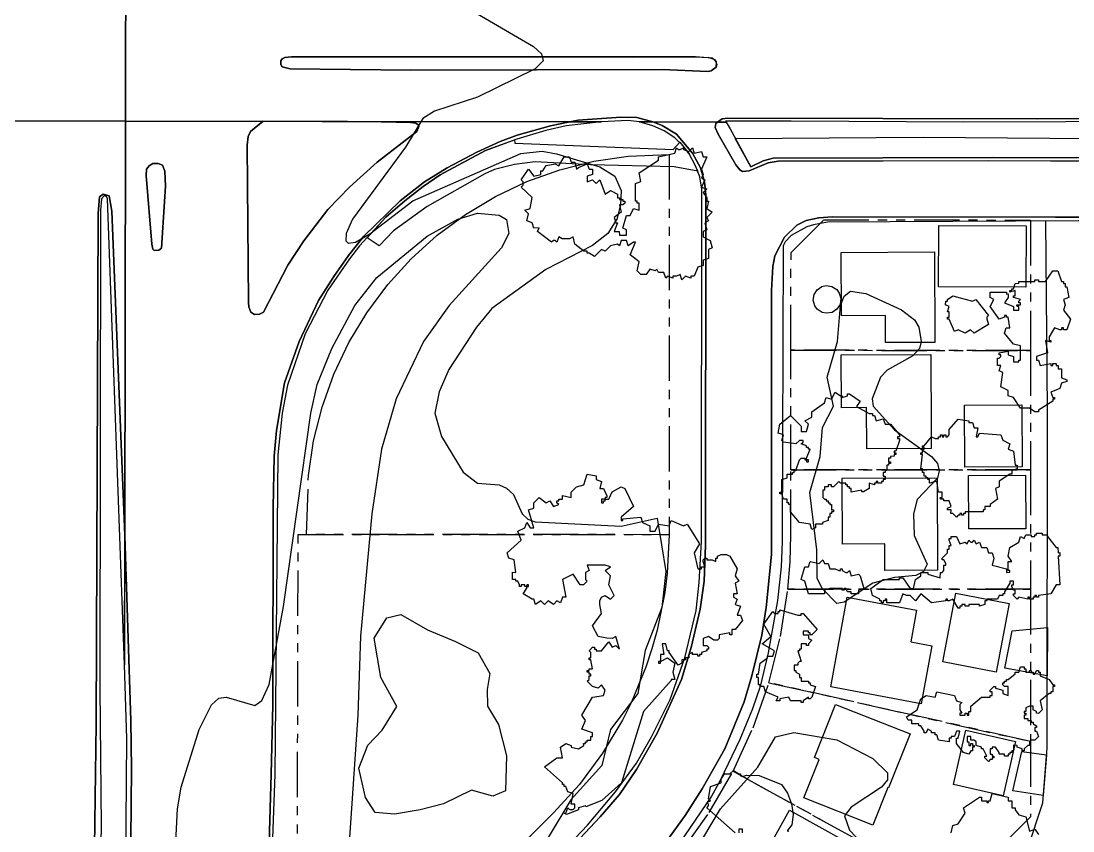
# Model space of a CAD drawing. Header units: metres. Extents: x -550 to 550, y -500 to 950.
# Drawn here: x 142.2 to 289.7, y 263.2 to 376.7 of the extents above; entities that cross this region are included whole.
import ezdxf

# ---------------------------------------------------------------- set-up
doc = ezdxf.new("R2010")
doc.units = ezdxf.units.M
doc.header["$LTSCALE"] = 2
doc.linetypes.add('PHANTOM', pattern=[6.35, 3.175, -0.635, 0.635, -0.635, 0.635, -0.635])
for name, color, linetype in [('SITE-BLDG-EXIST', 7, 'CONTINUOUS'), ('SITE-PARKING', 250, 'CONTINUOUS'), ('SITE-PATH', 84, 'CONTINUOUS'), ('SITE-PROPERTY', 7, 'PHANTOM'), ('SITE-ROAD-CURB', 7, 'CONTINUOUS'), ('SITE-ROAD-GRAVEL', 32, 'CONTINUOUS'), ('SITE-ROAD-PAVED', 7, 'CONTINUOUS'), ('SITE-TREE-CANOPY', 94, 'CONTINUOUS'), ('TOPO-CONTOUR-MINOR', 9, 'CONTINUOUS')]:
    doc.layers.add(name, color=color, linetype=linetype)

msp = doc.modelspace()

# ---------------------------------------------------------------- linework, layer by layer
at = {"layer": 'SITE-BLDG-EXIST'}
for points in [[(270.9, 348.07), (283.13, 348.03), (283.1, 339.42), (270.86, 339.46)], [(263.4, 331.65), (263.39, 335.46), (257.24, 335.43), (257.19, 344.3), (270.27, 344.37), (270.33, 331.68)], [(269.79, 319.4), (269.81, 316.81), (260.79, 316.77), (260.75, 322.55), (257.24, 322.53), (257.2, 329.93), (269.74, 329.99)], [(282.54, 322.95), (282.58, 314.25), (274.52, 314.21), (274.48, 322.9)], [(257.33, 312.65), (270.64, 312.72), (270.7, 299.76), (263.32, 299.72), (263.3, 303.45), (257.38, 303.41)], [(275.08, 305.55), (275.04, 313.02), (283.05, 313.06), (283.08, 305.58)], [(273.28, 296.53), (280.74, 295.09), (278.9, 285.49), (271.44, 286.92)], [(269.91, 289.16), (268.41, 281.05), (255.72, 283.4), (258.05, 295.98), (267.77, 294.18), (266.94, 289.71)], [(263.85, 269.24), (263.73, 269.3), (261.64, 264.01), (251.95, 267.84), (254.09, 273.24), (253.44, 273.49), (256.39, 280.95), (266.85, 276.81)], [(272.95, 269.73), (274.68, 277.33), (281.65, 275.74), (279.91, 268.14)], [(254.37, 246.67), (246.5, 251.03), (249.48, 256.4), (245.71, 258.49), (249.94, 266.11), (261.85, 259.51), (254.65, 246.52)]]:
    msp.add_lwpolyline(points, close=True, dxfattribs=at)
at = {"layer": 'SITE-PARKING'}
for points in [[(280.15, 286.05), (281.15, 291.27), (286.11, 291.72), (286.09, 284.95)], [(285.53, 268.19), (281.24, 268.83), (282.5, 274.34), (285.97, 273.89)]]:
    msp.add_lwpolyline(points, close=True, dxfattribs=at)
at = {"layer": 'SITE-PATH'}
for points in [[(233.64, 358.73), (234.56, 359.74), (235.88, 358.13), (237.08, 355.68), (233.78, 356.27), (222.03, 356.59), (214.31, 356.99), (211.37, 356.64), (208.57, 355.91), (207.24, 355.33), (199.13, 350.75), (194.45, 347.34), (192.41, 345.21), (190.75, 346.36), (193.37, 349.23), (196.02, 351.54), (198.57, 353.53), (200.97, 355.16), (207.33, 358.57), (211.41, 360.06), (211.43, 359.62)], [(323.21, 360.09), (321.97, 357.46), (278.37, 357.61), (247.64, 357.52), (246.27, 357.13), (244.53, 356.3), (242.33, 360.27), (268.67, 360.46), (298.28, 360.23), (323.9, 360.59)]]:
    msp.add_lwpolyline(points, close=True, dxfattribs=at)
at = {"layer": 'SITE-PROPERTY'}
for points in [[(182.25, 304.77), (182.5, 313.03), (183.22, 317.88), (184.42, 322.63), (186.08, 327.23), (188.18, 331.65), (190.7, 335.85), (193.62, 339.78), (196.92, 343.41), (200.55, 346.7), (204.5, 349.61), (208.71, 352.13), (213.14, 354.22), (217.76, 355.88), (222.53, 357.07), (227.38, 357.79), (233.1, 358.04), (233.06, 304.74)], [(250.15, 330.58), (250.16, 344.29), (254.73, 348.87), (283.72, 348.83), (283.72, 330.56)], [(283.73, 313.81), (250.13, 313.84), (250.15, 330.58), (283.72, 330.56)], [(283.73, 297.08), (249.71, 297.1), (250.02, 300.91), (250.12, 304.71), (250.13, 313.84), (283.73, 313.81)], [(233.06, 304.74), (232.79, 299.34), (232.46, 296.65), (231.4, 291.34), (230.67, 288.73), (229.82, 286.16), (227.74, 281.17), (226.52, 278.74), (223.73, 274.1), (220.5, 269.75), (216.86, 265.74), (180.9, 229.85), (181.05, 304.78)], [(283.73, 275.76), (247.07, 283.99), (248.69, 290.49), (249.71, 297.1), (283.73, 297.08)], [(283.73, 265.2), (273, 254.51), (242.04, 271.58), (244.84, 277.68), (247.07, 283.99), (283.73, 275.76)], [(256.82, 238.37), (234.82, 260.34), (238.69, 265.79), (242.04, 271.58), (273, 254.51)]]:
    msp.add_lwpolyline(points, close=True, dxfattribs=at)
at = {"layer": 'SITE-ROAD-CURB'}
for points in [[(228.01, 371.67), (236.79, 371.71), (238.65, 371.59), (239.49, 371.31), (239.74, 370.62), (239.68, 370.25), (238.96, 369.74), (238.52, 369.65), (232.08, 369.91), (196.87, 369.85), (179.92, 370.03), (178.81, 370.29), (178.62, 370.64), (178.61, 371.13), (178.8, 371.41), (179.17, 371.6), (180.13, 371.69)], [(228.87, 362.59), (227.31, 362.78), (223.57, 362.6), (219.16, 362.6), (220.33, 362.85), (226.32, 363.26), (228.54, 363.2), (230.8, 362.59)], [(325.48, 362.44), (324.95, 362.9), (323.51, 363.23), (308.61, 362.8), (288.7, 362.59), (274.41, 362.53), (250.19, 362.71), (240.98, 362.69), (241.05, 362.57), (239.84, 362.57), (240.51, 363.03), (241.28, 363.1), (284.71, 363.03), (304.7, 363.15), (323.65, 363.73), (325.36, 363.23), (326.18, 362.44)], [(192.74, 362.62), (196.83, 362.51), (197.54, 362.4), (197.91, 362.19), (197.98, 361.94), (197.72, 361.22), (192.12, 356.95), (188.29, 353.49), (185.23, 350.3), (181.84, 345.93), (179.62, 342.52), (176.18, 335.94), (175.64, 335.64), (174.94, 335.61), (174.43, 335.92), (174.14, 336.65), (174.09, 337.3), (173.91, 359.32), (174.04, 360.53), (174.39, 361.25), (176.15, 362.67)], [(160.86, 344.58), (160.67, 344.77), (160.53, 345.43), (159.77, 355.07), (159.82, 355.94), (160.19, 356.45), (160.69, 356.76), (161.43, 356.77), (162.06, 356.53), (162.38, 355.66), (162.46, 353.59), (161.92, 344.9), (161.55, 344.59)], [(156.63, 248.08), (156.85, 252.51), (157.05, 276.16), (156.71, 286.49), (156.74, 304.62), (157.62, 278.65), (157.68, 271.95), (157.51, 251.95), (156.6, 231.26)]]:
    msp.add_lwpolyline(points, close=True, dxfattribs=at)
for points in [[(176.46, 243.89), (177.3, 271.19), (177.5, 280.88), (177.54, 308.56), (177.71, 315.74), (178.03, 319.34), (179.14, 326), (181.18, 331.83), (183.93, 337.58), (186.04, 340.93), (188.11, 343.88), (190.27, 346.59), (195.37, 351.51), (198.77, 354.2), (201.93, 356.16), (206.1, 358.35), (209.37, 359.85), (211.78, 360.71), (216.45, 362.04), (219.16, 362.6), (223.57, 362.6), (218.64, 362.02), (215.8, 361.36), (211.74, 360.18), (207.33, 358.57), (200.97, 355.16), (198.57, 353.53), (196.02, 351.54), (193.37, 349.23), (189.68, 345.22), (188.24, 343.42), (185.21, 338.99), (182.06, 332.88), (179.56, 325.71), (178.8, 321.77), (178.22, 315.95), (177.77, 271.12), (177.1, 252)], [(213.86, 255.85), (221.64, 264.03), (225.57, 268.69), (228.51, 272.71), (230.59, 276.43), (233.24, 281.64), (235.29, 287.49), (236.85, 294.1), (237.3, 298.03), (237.6, 303.76), (237.65, 353.17), (237.36, 354.91), (236.78, 356.41), (235.88, 358.13), (234.99, 359.28), (233.86, 360.34), (232.39, 361.33), (230.81, 362.02), (228.87, 362.59), (230.8, 362.59), (232.09, 362.1), (234.12, 360.89), (236.35, 358.2), (237.47, 356.14), (238.05, 354.17), (238.21, 352.36), (238.18, 303.28), (237.98, 298.23), (237.42, 294.31), (236.16, 288.93), (234.81, 284.44), (231.41, 276.92), (228.52, 271.81), (226.11, 268.34), (223.4, 265.18), (212.08, 253.16)], [(322.65, 357.13), (248.38, 357.07), (246.95, 356.84), (244.3, 355.72), (243.37, 355.62), (242.99, 355.86), (242.42, 356.58), (239.94, 360.89), (239.53, 361.8), (239.6, 362.34), (239.84, 362.57), (241.05, 362.57), (241.62, 361.61), (244.53, 356.3), (246.27, 357.13), (247.64, 357.52), (278.37, 357.61), (321.97, 357.46)], [(152.42, 254.04), (152.76, 278.25), (153.03, 349.73), (153.23, 352.07), (153.71, 352.44), (154.57, 352.23), (154.95, 350.09), (156.74, 304.62), (156.71, 291.08), (156.71, 286.49), (154.34, 351.8), (154.17, 352.15), (153.87, 352.24), (153.48, 351.79), (153.36, 350.22), (153.27, 283.18), (153.45, 263.83), (153.05, 246.06)], [(231.89, 260.66), (235.31, 265.37), (237.69, 269.14), (240.87, 274.71), (243.58, 281.31), (244.66, 284.95), (246.05, 290.66), (246.69, 294.53), (247.43, 301.96), (247.42, 338.96), (247.59, 342.31), (247.91, 343.82), (249.25, 346.41), (250.98, 348.1), (252.29, 348.78), (254.06, 349.12), (256, 349.29), (318.48, 349.2)], [(299.19, 348.79), (255.28, 348.52), (253.29, 348.18), (252.36, 347.86), (250.16, 346.65), (249.34, 345.76), (249.04, 345.2), (248.9, 303.73), (248.77, 300.22), (248.27, 295.52), (246.95, 288.17), (245.84, 283.45), (244.76, 280.32), (242.97, 276.04), (240.21, 270.28), (238.99, 268.08), (234.53, 261.51)]]:
    msp.add_lwpolyline(points, dxfattribs=at)
at = {"layer": 'SITE-ROAD-GRAVEL'}
msp.add_lwpolyline([(283.31, 260.65), (285.45, 267.16), (286.05, 274.86), (286.1, 322.23), (285.88, 348.73), (292.25, 348.77), (292.2, 345.23), (292.38, 309.06), (292.09, 279.23), (292.31, 275.05), (292.27, 270.93), (291.97, 266.76), (291.32, 263.29), (289.71, 259.89)], dxfattribs=at)
at = {"layer": 'SITE-ROAD-PAVED'}
for points in [[(157.14, 531.16), (156.85, 362.7), (96.28, 362.77), (93.84, 363.13), (88.1, 364.52), (12.1, 376.1), (-8.11, 379.47)], [(510.52, 365.2), (352.92, 365.31), (350.8, 365.24), (348.77, 364.94), (346.62, 364.07), (344.87, 363.01), (344.21, 362.41), (326.18, 362.44), (325.36, 363.23), (323.65, 363.73), (304.7, 363.15), (284.71, 363.03), (241.28, 363.1), (240.51, 363.03), (239.84, 362.57), (230.8, 362.59), (228.54, 363.2), (226.32, 363.26), (220.33, 362.85), (219.16, 362.6), (156.85, 362.7), (157.14, 531.16)], [(96.28, 362.77), (156.85, 362.7), (156.74, 304.62), (154.95, 350.09), (154.57, 352.23), (153.71, 352.44), (153.23, 352.07), (153.03, 349.73), (152.76, 278.25), (152.42, 254.04), (151.55, 224.98), (150.14, 200.83), (148.18, 173.84), (144, 134.82), (142.26, 117.21), (140.31, 93.8)], [(157.51, 251.95), (157.68, 271.95), (157.62, 278.65), (156.74, 304.62), (156.85, 362.7), (176.15, 362.67), (175.74, 362.38), (174.39, 361.25), (174.04, 360.53), (173.91, 359.32), (174.09, 337.3), (174.14, 336.65), (174.43, 335.92), (174.94, 335.61), (175.64, 335.64), (176.18, 335.94), (179.62, 342.52), (181.84, 345.93), (185.23, 350.3), (188.29, 353.49), (192.12, 356.95), (197.72, 361.22), (197.98, 361.94), (197.91, 362.19), (197.54, 362.4), (196.83, 362.51), (184.45, 362.66), (219.16, 362.6), (216.45, 362.04), (211.78, 360.71), (209.37, 359.85), (206.1, 358.35), (201.93, 356.16), (198.77, 354.2), (195.37, 351.51), (190.27, 346.59), (188.11, 343.88), (186.04, 340.93), (183.93, 337.58), (181.18, 331.83), (179.14, 326), (178.03, 319.34), (177.71, 315.74), (177.54, 308.56), (177.5, 280.88), (177.3, 271.19), (176.46, 243.89)], [(212.08, 253.16), (223.4, 265.18), (226.11, 268.34), (228.52, 271.81), (231.41, 276.92), (234.81, 284.44), (236.16, 288.93), (237.42, 294.31), (237.98, 298.23), (238.18, 303.28), (238.21, 352.36), (238.05, 354.17), (237.47, 356.14), (236.35, 358.2), (234.12, 360.89), (232.09, 362.1), (230.8, 362.59), (239.84, 362.57), (239.6, 362.34), (239.53, 361.8), (239.94, 360.89), (242.42, 356.58), (242.99, 355.86), (243.37, 355.62), (244.3, 355.72), (246.95, 356.84), (248.38, 357.07), (277.87, 357.17), (303.91, 357.05)], [(321.45, 349.23), (256, 349.29), (254.06, 349.12), (252.29, 348.78), (250.98, 348.1), (249.25, 346.41), (247.91, 343.82), (247.59, 342.31), (247.42, 338.96), (247.43, 301.96), (246.69, 294.53), (246.05, 290.66), (244.66, 284.95), (243.58, 281.31), (240.87, 274.71), (237.69, 269.14), (235.31, 265.37), (231.89, 260.66)]]:
    msp.add_lwpolyline(points, dxfattribs=at)
for points in [[(236.79, 371.71), (180.13, 371.69), (179.17, 371.6), (178.8, 371.41), (178.61, 371.13), (178.62, 370.64), (178.81, 370.29), (179.92, 370.03), (196.87, 369.85), (232.08, 369.91), (238.52, 369.65), (238.96, 369.74), (239.68, 370.25), (239.7, 370.99), (239.1, 371.52)], [(161.92, 344.9), (162.46, 353.59), (162.38, 355.66), (162.06, 356.53), (161.43, 356.77), (160.69, 356.76), (160.19, 356.45), (159.82, 355.94), (159.77, 355.07), (160.53, 345.43), (160.67, 344.77), (160.86, 344.58), (161.55, 344.59)]]:
    msp.add_lwpolyline(points, close=True, dxfattribs=at)
at = {"layer": 'SITE-TREE-CANOPY'}
for points in [[(236.6, 358.21), (237.6, 358.46), (237.85, 357.71), (238.35, 357.71), (237.6, 355.96), (237.85, 355.21), (237.6, 354.71), (238.1, 354.46), (237.6, 353.46), (238.35, 353.21), (237.85, 352.71), (238.35, 351.96), (238.35, 351.46), (238.6, 351.46), (238.35, 350.45), (239.1, 349.96), (238.35, 349.21), (238.6, 348.71), (238.1, 348.46), (238.35, 347.46), (237.85, 347.21), (237.85, 346.46), (238.84, 345.96), (239.1, 344.96), (238.6, 344.71), (238.6, 343.46), (237.84, 343.21), (237.85, 342.46), (237.1, 342.21), (236.6, 340.96), (236.1, 340.96), (236.1, 340.71), (235.35, 340.96), (234.85, 340.46), (234.6, 341.2), (234.1, 340.96), (233.6, 340.96), (233.6, 340.71), (232.85, 340.96), (232.6, 340.71), (232.35, 341.46), (231.6, 341.46), (231.35, 341.97), (231.1, 341.71), (230.35, 341.96), (229.85, 341.21), (229.1, 341.21), (228.6, 341.71), (228.85, 342.96), (227.6, 343.96), (228.35, 345.71), (228.1, 345.71), (227.35, 345.21), (227.1, 345.96), (226.35, 345.97), (226.1, 345.21), (225.85, 345.47), (224.85, 345.21), (224.1, 344.46), (223.6, 344.71), (222.6, 343.71), (221.85, 344.21), (221.6, 344.21), (221.6, 344.46), (221.1, 344.46), (219.85, 345.46), (219.6, 346.46), (219.1, 346.21), (218.09, 346.21), (217.6, 346.47), (217.35, 345.71), (217.1, 345.97), (216.84, 345.95), (216.6, 345.71), (214.6, 347.21), (214.85, 347.72), (214.1, 347.7), (213.85, 348.46), (213.1, 348.71), (213.35, 349.71), (212.85, 350.21), (213.6, 350.46), (213.85, 351.97), (212.35, 353.46), (212.6, 353.71), (212.6, 354.21), (212.35, 354.46), (213.35, 355.96), (214.1, 354.96), (215.1, 355.21), (215.09, 355.71), (215.35, 355.71), (215.85, 356.46), (217.1, 356.71), (217.6, 356.45), (218.35, 357.71), (219.1, 357.71), (219.34, 356.96), (219.85, 356.96), (220.09, 355.96), (220.35, 356.21), (221.6, 356.71), (221.85, 355.96), (222.35, 355.96), (222.35, 355.21), (221.6, 354.96), (221.59, 354.21), (222.35, 354.46), (222.84, 353.96), (223.35, 354.46), (224.1, 352.46), (224.84, 352.96), (225.85, 352.46), (225.85, 351.96), (226.1, 351.96), (226.1, 351.71), (226.6, 351.72), (226.6, 351.46), (226.85, 351.46), (226.85, 351.21), (226.6, 350.96), (226.1, 350.96), (226.35, 349.96), (225.35, 349.21), (225.6, 348.46), (225.85, 348.46), (225.35, 347.21), (226.09, 347.21), (226.1, 346.71), (227.1, 346.71), (227.1, 347.45), (226.6, 347.71), (227.09, 349.46), (227.6, 349.46), (228.1, 350.46), (228.85, 350.21), (228.85, 351.21), (228.6, 351.21), (228.6, 351.46), (228.35, 351.46), (228.35, 353.96), (229.09, 354.22), (228.85, 355.46), (231.6, 357.22), (231.6, 357.7), (233.85, 358.21), (234.1, 358.96), (234.35, 358.71), (234.6, 358.71), (235.1, 358.96), (235.1, 358.71), (235.85, 358.46), (236.35, 358.96)], [(288.1, 340.21), (288.35, 340.21), (288.35, 339.96), (288.6, 339.96), (288.6, 339.46), (288.85, 339.46), (289.1, 337.97), (288.35, 337.71), (288.6, 336.96), (288.35, 336.21), (289.35, 334.96), (288.85, 333.46), (288.35, 333.46), (288.35, 333.71), (288.1, 333.71), (288.1, 333.46), (287.85, 333.46), (287.1, 333.71), (286.35, 332.46), (286.35, 331.96), (286.6, 331.96), (286.6, 331.71), (285.85, 331.96), (286.1, 330.2), (284.6, 329.71), (284.59, 329.21), (284.85, 329.21), (285.1, 328.46), (286.6, 328.71), (286.59, 328.46), (286.85, 328.46), (286.85, 328.71), (287.35, 328.71), (287.35, 328.46), (287.6, 328.46), (287.6, 327.96), (288.1, 327.96), (288.1, 326.71), (288.85, 326.46), (288.85, 326.21), (288.09, 325.96), (287.85, 325.21), (286.6, 324.71), (286.85, 323.96), (287.09, 323.96), (287.09, 323.71), (286.85, 323.71), (286.85, 323.46), (284.85, 322.21), (284.85, 321.96), (284.35, 321.96), (283.6, 322.45), (282.35, 322.46), (281.35, 323.96), (280.6, 324.21), (280.6, 324.96), (279.6, 325.46), (279.85, 327.47), (279.35, 327.71), (279.6, 328.46), (279.1, 328.46), (279.1, 329.46), (279.35, 329.46), (279.6, 329.71), (279.6, 329.96), (279.35, 329.96), (279.35, 330.21), (280.6, 330.46), (280.6, 329.96), (281.35, 329.71), (281.35, 328.97), (282.09, 328.96), (282.09, 329.21), (282.35, 329.21), (282.35, 331.21), (281.35, 331.46), (280.1, 332.96), (280.34, 333.71), (280.85, 333.72), (280.6, 335.21), (280.35, 335.21), (280.35, 335.46), (280.1, 335.46), (280.1, 335.21), (279.35, 334.96), (278.09, 336.71), (278.6, 337.71), (278.1, 337.96), (278.1, 338.71), (280.35, 338.71), (280.35, 338.45), (280.6, 338.47), (280.6, 337.97), (280.1, 337.21), (281.35, 336.71), (281.35, 336.21), (282.1, 336.21), (282.1, 336.71), (281.85, 336.71), (281.84, 336.96), (282.35, 336.96), (282.35, 337.21), (282.1, 337.21), (282.1, 337.46), (282.35, 337.71), (281.35, 337.96), (281.35, 338.21), (281.6, 338.21), (281.59, 338.96), (280.85, 338.71), (280.85, 338.95), (281.1, 338.97), (281.1, 339.21), (281.35, 339.21), (281.6, 339.95), (282.1, 339.97), (282.09, 340.21), (284.35, 340.21), (284.35, 340.46), (284.85, 340.46), (284.85, 340.21), (285.84, 340.21), (286.85, 341.71), (287.59, 341.7)], [(257.03, 337.02), (256.59, 336.34), (255.92, 335.89), (255.12, 335.76), (254.53, 335.88), (253.85, 336.32), (253.49, 336.81), (253.27, 337.59), (253.39, 338.39), (253.83, 339.07), (254.5, 339.51), (255.1, 339.64), (255.89, 339.52), (256.57, 339.09), (256.93, 338.6), (257.15, 337.82)], [(275.6, 337.46), (276.09, 337.71), (277.85, 335.47), (277.6, 335.21), (277.6, 334.97), (277.85, 334.21), (275.85, 332.97), (275.34, 333.46), (274.6, 332.96), (273.6, 333.46), (273.1, 333.21), (272.35, 334.96), (272.1, 334.96), (272.1, 335.21), (272.35, 335.21), (272.35, 335.96), (272.1, 335.96), (272.35, 336.71), (271.84, 336.96), (271.85, 337.46), (272.1, 337.46), (272.1, 337.71), (272.85, 338.21)], [(252.35, 315.46), (252.85, 316.71), (252.6, 316.71), (252.6, 316.97), (252.35, 316.95), (252.35, 317.21), (251.6, 317.46), (251.85, 317.71), (251.85, 317.96), (251.35, 317.96), (250.84, 317.46), (249.1, 317.72), (248.85, 317.96), (249.1, 318.71), (248.35, 318.96), (248.6, 320.21), (250.1, 321.46), (251.6, 319.96), (251.6, 319.21), (252.35, 319.21), (252.6, 320.21), (252.1, 320.71), (253.1, 321.21), (253.1, 321.96), (254.85, 323.21), (255.09, 323.96), (255.85, 323.71), (256.35, 324.71), (257.1, 324.21), (257.35, 324.21), (257.35, 323.96), (258.1, 324.21), (258.1, 324.46), (258.35, 324.46), (259.85, 323.46), (259.35, 322.71), (261.1, 321.72), (261.59, 321.72), (261.6, 321.46), (261.85, 321.46), (262.1, 320.71), (263.1, 320.96), (263.35, 320.21), (264.1, 320.21), (265.35, 318.71), (265.35, 318.46), (265.09, 318.46), (265.1, 318.21), (265.35, 318.21), (265.35, 317.96), (264.85, 316.46), (264.6, 316.46), (264.6, 316.21), (264.85, 316.2), (264.85, 315.96), (264.6, 315.96), (264.6, 315.72), (264.1, 315.71), (264.1, 315.46), (263.85, 315.46), (263.85, 314.96), (264.1, 314.96), (264.1, 314.72), (263.85, 314.72), (263.85, 314.46), (263.6, 314.46), (263.6, 313.71), (263.35, 313.71), (263.35, 313.46), (263.1, 313.46), (263.1, 312.96), (263.35, 312.96), (263.35, 312.46), (263.1, 312.46), (263.1, 312.21), (262.85, 312.21), (262.85, 311.96), (262.35, 311.96), (262.35, 312.21), (262.09, 312.21), (262.09, 311.96), (261.85, 311.96), (261.85, 311.71), (261.1, 311.96), (261.1, 311.22), (260.34, 310.72), (260.1, 310.72), (260.1, 310.96), (258.6, 310.71), (258.6, 311.21), (258.35, 311.21), (258.35, 311.46), (258.1, 311.46), (258.1, 311.71), (257.85, 311.71), (257.85, 311.96), (257.09, 311.97), (256.85, 312.21), (256.1, 311.45), (255.85, 311.46), (255.84, 311.71), (255.35, 311.71), (255.35, 311.46), (254.85, 311.46), (254.85, 310.96), (254.6, 310.96), (254.6, 309.96), (254.84, 309.71), (255.1, 309.71), (255.1, 309.47), (255.35, 309.46), (255.35, 309.21), (255.6, 309.21), (255.6, 308.96), (255.85, 308.96), (255.85, 308.21), (256.1, 308.21), (256.1, 307.96), (255.85, 307.96), (255.85, 307.71), (255.6, 307.71), (255.6, 307.21), (255.35, 307.21), (255.35, 306.71), (254.59, 306.46), (254.59, 306.21), (253.6, 306.21), (253.6, 305.71), (253.1, 305.46), (252.85, 306.21), (251.35, 306.46), (250.1, 307.96), (250.1, 308.96), (249.85, 308.96), (249.84, 309.2), (249.6, 309.21), (249.6, 309.71), (249.1, 309.71), (248.85, 310.46), (248.6, 310.46), (248.6, 310.71), (248.85, 310.71), (248.85, 312.47), (249.6, 312.71), (249.6, 313.21), (250.35, 313.21), (250.35, 313.46), (250.6, 313.46), (250.59, 313.71), (250.85, 313.71), (251.35, 315.21), (251.6, 315.47), (252.1, 315.46), (252.1, 315.21), (252.34, 315.21)], [(275.1, 320.46), (275.59, 320.46), (275.85, 319.71), (276.35, 319.71), (276.1, 318.46), (276.35, 318.46), (276.6, 318.96), (279.6, 318.71), (279.85, 317.97), (280.85, 317.46), (280.6, 316.71), (281.35, 316.46), (281.6, 314.46), (281.85, 314.46), (281.85, 313.96), (281.1, 313.71), (281.1, 313.21), (280.85, 313.21), (279.35, 312.22), (279.35, 311.46), (278.85, 311.21), (279.1, 309.71), (278.09, 308.96), (278.1, 308.71), (277.35, 308.71), (277.35, 308.21), (277.1, 308.21), (277.1, 307.96), (274.6, 307.96), (274.6, 307.71), (274.35, 307.71), (274.35, 307.46), (274.1, 307.46), (274.1, 307.71), (273.84, 307.71), (273.85, 307.46), (273.6, 307.46), (273.35, 307.21), (272.85, 307.71), (272.59, 307.71), (272.6, 308.21), (272.1, 308.21), (272.1, 308.46), (272.6, 308.71), (272.35, 309.47), (271.6, 309.46), (271.6, 309.71), (271.1, 309.71), (271.09, 309.96), (271.35, 309.96), (271.35, 310.71), (270.85, 310.71), (270.6, 312.22), (269.59, 311.96), (269.59, 312.46), (269.35, 312.46), (269.35, 312.71), (269.1, 312.71), (269.1, 312.96), (268.85, 312.96), (268.84, 313.46), (268.6, 313.46), (268.6, 313.96), (268.35, 313.96), (268.6, 315.96), (268.35, 315.96), (268.35, 316.21), (268.6, 316.21), (268.6, 316.71), (268.85, 316.71), (268.85, 316.96), (268.6, 316.96), (268.6, 317.21), (268.85, 317.21), (269.85, 318.46), (270.35, 318.21), (270.85, 318.21), (270.85, 318.46), (271.1, 318.46), (271.1, 318.71), (271.34, 318.71), (271.35, 318.45), (271.6, 318.47), (271.6, 318.71), (271.85, 318.71), (271.85, 318.47), (272.1, 318.46), (272.35, 318.71), (272.35, 319.47), (273.59, 320.95), (275.1, 320.71)], [(252.34, 314.96), (252.6, 314.96), (252.6, 315.21), (252.34, 315.21)], [(212.85, 297.46), (212.85, 297.71), (212.34, 297.71), (212.34, 297.46), (212.1, 297.46), (212.1, 297.71), (211.85, 298.21), (211.6, 298.21), (211.59, 298.46), (211.1, 298.46), (211.1, 299.47), (211.6, 299.46), (211.35, 301.21), (210.6, 301.46), (210.35, 302.21), (212.35, 303.96), (211.85, 305.22), (212.85, 305.71), (213.1, 306.46), (213.6, 305.71), (214.1, 305.71), (213.35, 308.21), (214.1, 308.46), (214.1, 309.21), (214.85, 309.96), (215.85, 309.21), (216.35, 309.46), (216.85, 308.71), (217.6, 308.96), (217.35, 309.21), (217.35, 309.46), (217.6, 309.46), (217.6, 309.71), (218.1, 309.71), (218.1, 310.21), (219.35, 309.96), (219.35, 310.71), (220.1, 311.46), (221.1, 311.71), (221.6, 313.21), (222.85, 312.97), (222.85, 312.46), (223.6, 312.21), (223.34, 311.21), (223.85, 311.21), (224.35, 310.2), (224.35, 309.96), (224.09, 309.96), (224.09, 309.7), (224.6, 309.72), (225.1, 310.72), (226.35, 311.46), (226.85, 311.21), (228.1, 308.71), (226.35, 307.21), (226.34, 306.71), (226.6, 306.71), (226.6, 306.97), (229.1, 307.21), (229.35, 306.46), (230.35, 305.96), (230.35, 305.21), (231.1, 305.21), (231.6, 306.21), (233.1, 305.96), (233.35, 306.71), (235.1, 305.96), (235.6, 306.21), (237.34, 303.46), (236.6, 302.21), (237.1, 299.95), (237.6, 299.97), (237.6, 300.21), (238.1, 300.21), (237.85, 300.96), (237.85, 301.21), (238.1, 301.46), (238.35, 301.46), (238.35, 301.21), (239.1, 301.21), (239.6, 300.96), (239.6, 301.46), (239.85, 301.46), (239.85, 301.71), (240.35, 301.96), (241.1, 301.96), (241.6, 301.71), (242.6, 299.96), (242.35, 298.96), (242.85, 298.21), (242.34, 297.96), (242.6, 296.46), (242.1, 296.46), (242.1, 295.96), (242.6, 295.71), (242.35, 294.96), (243.1, 294.71), (242.6, 293.46), (243.1, 293.46), (243.35, 292.71), (242.35, 291.46), (241.84, 291.46), (241.85, 290.71), (241.6, 290.71), (241.6, 290.96), (240.09, 290.71), (240.09, 290.21), (239.85, 289.96), (239.35, 289.96), (238.6, 290.46), (237.85, 290.21), (237.85, 289.21), (238.34, 289.21), (238.6, 288.96), (238.6, 288.71), (238.35, 288.71), (238.35, 288.46), (237.6, 288.21), (237.6, 287.96), (237.35, 287.96), (237.35, 287.71), (237.1, 287.71), (237.1, 287.96), (236.35, 287.96), (236.35, 288.21), (235.85, 287.97), (235.85, 287.46), (235.35, 287.47), (235.35, 287.21), (234.84, 287.21), (234.85, 286.71), (234.35, 286.47), (233.1, 288.21), (233.1, 288.46), (232.85, 288.46), (232.6, 289.46), (232.09, 289.46), (232.35, 287.96), (231.85, 287.96), (231.85, 286.96), (232.85, 287.46), (233.85, 286.71), (233.6, 285.47), (233.85, 284.46), (233.35, 284.46), (233.37, 284.3), (229.49, 279.95), (226.4, 269.98), (223.65, 267.48), (221.41, 266.6), (221.35, 266.72), (220.35, 266.46), (220.35, 266.18), (218.69, 265.53), (218.35, 265.71), (218.6, 265.71), (218.85, 266.46), (219.1, 266.21), (219.6, 266.21), (219.85, 266.46), (219.85, 266.96), (219.35, 266.96), (219.6, 268.46), (218.85, 268.71), (218.6, 269.46), (218.35, 269.46), (218.35, 269.71), (218.1, 269.71), (218.1, 269.96), (215.6, 272.21), (217.35, 273.46), (218.1, 273.46), (217.85, 274.96), (218.59, 275.46), (219.35, 275.21), (219.35, 274.96), (220.35, 274.71), (221.1, 275.21), (221.09, 275.46), (221.35, 275.46), (221.35, 275.71), (221.6, 275.71), (221.6, 275.96), (222.1, 275.96), (222.1, 276.46), (222.35, 276.46), (222.35, 276.96), (220.85, 277.46), (221.34, 278.71), (220.85, 279.46), (222.35, 281.96), (223.85, 282.21), (224.1, 282.96), (223.6, 283.71), (223.1, 283.21), (222.35, 283.46), (221.6, 284.21), (221.85, 284.46), (221.85, 284.96), (222.1, 284.96), (222.1, 285.21), (221.85, 285.21), (221.84, 285.46), (221.6, 285.46), (221.6, 285.71), (221.84, 285.71), (221.85, 285.96), (222.35, 285.96), (222.1, 287.22), (221.85, 287.22), (221.85, 287.46), (222.1, 287.46), (222.1, 288.21), (221.85, 288.46), (222.35, 288.96), (222.6, 288.96), (222.6, 288.71), (222.85, 288.7), (222.85, 288.46), (223.6, 288.46), (224.6, 289.71), (225.1, 288.96), (225.6, 289.21), (226.1, 288.71), (225.6, 290.46), (225.09, 290.21), (224.35, 290.22), (223.1, 290.46), (222.34, 291.96), (223.6, 293.71), (223.35, 294.96), (223.35, 295.46), (223.6, 295.96), (224.1, 296.21), (224.85, 295.71), (225.35, 296.21), (224.6, 297.71), (224.85, 298.96), (224.1, 299.72), (224.85, 300.22), (224.1, 300.46), (221.6, 300.46), (221.85, 299.71), (221.35, 299.46), (221.35, 298.46), (221.6, 298.21), (221.09, 297.71), (220.6, 297.71), (219.6, 299.21), (218.1, 298.46), (218.6, 295.96), (218.1, 295.96), (217.85, 295.21), (217.35, 295.46), (216.85, 294.96), (216.1, 295.47), (215.6, 294.97), (215.09, 295.46), (214.35, 294.96), (214.1, 295.71), (213.85, 295.71), (212.6, 296.46), (213.1, 297.22), (213.1, 297.46)], [(223.6, 309.71), (223.6, 309.2), (223.85, 309.22), (223.85, 309.46), (224.1, 309.46), (224.09, 309.7)], [(285.35, 304.71), (286.09, 304.71), (286.1, 304.46), (287.35, 302.96), (287.59, 302.96), (287.6, 302.2), (287.85, 302.22), (287.85, 301.71), (287.6, 301.72), (287.85, 297.71), (287.35, 297.71), (286.6, 296.46), (284.85, 296.21), (284.85, 295.96), (284.59, 295.96), (284.59, 296.21), (284.35, 296.21), (284.35, 295.96), (284.1, 295.96), (284.1, 295.71), (283.6, 295.71), (283.6, 295.96), (283.34, 295.96), (283.34, 295.71), (282.09, 295.96), (281.85, 295.72), (281.35, 296.21), (281.35, 296.46), (281.6, 296.46), (281.6, 296.96), (281.34, 296.96), (281.1, 297.46), (281.1, 297.71), (281.35, 297.71), (281.35, 298.21), (280.85, 298.21), (280.85, 297.96), (280.09, 296.71), (280.1, 296.46), (279.85, 296.46), (279.85, 296.21), (279.35, 296.21), (279.1, 295.71), (277.6, 295.71), (277.6, 295.47), (277.35, 295.47), (277.35, 294.96), (276.59, 294.71), (276.6, 294.95), (275.1, 294.96), (275.1, 294.71), (274.6, 294.71), (274.6, 294.96), (274.1, 294.96), (274.09, 294.71), (273.85, 294.71), (273.85, 294.46), (273.6, 294.46), (272.85, 295.7), (272.35, 295.46), (272.09, 295.46), (272.09, 295.71), (271.85, 295.71), (271.85, 295.46), (269.85, 295.21), (268.35, 296.46), (267.6, 295.46), (266.85, 296.21), (266.35, 296.21), (265.85, 296.46), (265.35, 295.21), (263.6, 295.2), (263.6, 295.71), (263.34, 295.71), (263.34, 295.46), (263.1, 295.46), (263.1, 295.21), (262.85, 295.21), (262.85, 295.46), (262.6, 295.46), (262.6, 295.71), (261.6, 296.21), (261.35, 297.21), (263.1, 298.46), (265.35, 298.46), (265.35, 298.71), (265.85, 298.71), (266.85, 297.21), (267.35, 297.21), (267.6, 298.46), (268.35, 298.96), (268.35, 299.46), (269.35, 299.46), (269.35, 299.21), (271.09, 298.71), (271.1, 299.46), (271.35, 299.46), (271.6, 299.71), (271.6, 300.46), (271.85, 300.46), (271.85, 300.71), (271.6, 301.21), (271.35, 301.21), (271.35, 301.46), (272.1, 302.21), (272.1, 302.71), (272.35, 302.71), (272.35, 303.21), (272.6, 303.21), (272.35, 303.96), (272.35, 304.22), (272.6, 304.21), (272.6, 304.46), (273.35, 304.46), (273.85, 303.46), (274.6, 303.71), (274.85, 303.46), (275.1, 303.96), (275.35, 303.71), (275.59, 303.71), (275.85, 303.95), (276.1, 303.47), (276.6, 303.71), (276.85, 302.96), (277.6, 302.96), (277.85, 302.21), (278.35, 302.21), (278.6, 301.46), (278.35, 300.46), (280.35, 299.96), (280.35, 299.46), (280.85, 299.47), (280.85, 299.71), (280.6, 299.71), (280.6, 300.96), (281.1, 300.96), (280.6, 301.71), (280.85, 302.96), (282.1, 303.71), (282.35, 304.46), (282.85, 304.21), (283.1, 304.71), (283.85, 304.71), (283.85, 304.46), (284.35, 304.46), (284.35, 304.71), (284.6, 304.71), (284.6, 304.96), (285.35, 304.96)], [(254.85, 300.71), (255.35, 300.71), (255.6, 299.96), (256.35, 299.96), (256.85, 299.71), (257.1, 299.71), (257.1, 299.96), (257.35, 299.96), (257.35, 299.71), (257.84, 299.46), (258.1, 299.46), (258.35, 299.71), (258.6, 298.96), (259.6, 299.21), (259.84, 298.96), (260.35, 297.21), (259.6, 296.96), (259.6, 296.46), (258.6, 296.46), (258.6, 296.71), (258.1, 296.71), (257.85, 297.21), (257.6, 297.21), (257.6, 296.96), (257.35, 296.96), (257.35, 297.22), (255.59, 297.21), (254.85, 296.96), (254.85, 296.46), (252.59, 296.46), (252.1, 298.21), (251.6, 298.46), (252.1, 300.21), (252.6, 300.21), (252.85, 300.96), (254.1, 300.71), (254.6, 301.21)], [(213.35, 297.46), (213.35, 297.7), (213.1, 297.71), (213.1, 297.46)], [(208.37, 268.07), (205.36, 268.94), (201.44, 267.03), (198.18, 266.17), (194.57, 265.59), (191.85, 265.81), (190.49, 267.91), (189.56, 272.03), (190.85, 275.25), (192.84, 277.34), (194.89, 280.68), (192.63, 284.74), (191.71, 290.24), (193.48, 293.09), (195.48, 293.55), (199.21, 291.39), (203.13, 289.79), (206.31, 288.18), (207.95, 285.29), (207.58, 283.04), (207.63, 280.7), (209.17, 278.15), (210.28, 273.76), (210.12, 268.83)], [(251.1, 293.46), (251.6, 293.46), (251.6, 293.71), (251.85, 293.71), (253.85, 291.46), (253.1, 290.71), (252.85, 290.71), (252.85, 290.96), (252.59, 290.96), (252.6, 291.21), (251.85, 291.22), (251.85, 290.71), (252.59, 290.71), (252.6, 290.21), (253.1, 289.96), (252.6, 289.46), (252.6, 289.21), (252.35, 289.21), (252.35, 289.46), (251.6, 289.46), (251.59, 288.71), (251.35, 288.71), (251.35, 288.46), (251.1, 288.46), (251.6, 286.96), (251.35, 286.96), (251.1, 286.71), (251.1, 286.46), (250.59, 286.46), (250.6, 285.71), (250.85, 285.71), (250.85, 285.47), (251.34, 285.21), (251.35, 284.71), (251.6, 284.71), (251.6, 284.21), (252.6, 284.21), (252.6, 283.96), (252.85, 283.96), (252.85, 283.71), (253.6, 283.46), (253.1, 281.96), (252.85, 281.71), (252.6, 281.71), (252.6, 281.96), (251.85, 281.46), (251.85, 281.22), (251.6, 281.22), (251.6, 281.46), (250.1, 281.46), (249.84, 281.96), (248.59, 281.71), (248.6, 281.46), (248.1, 281.46), (248.35, 281.96), (246.59, 282.71), (246.35, 283.46), (245.85, 283.46), (245.84, 283.71), (245.6, 283.71), (245.6, 284.7), (245.35, 284.7), (245.35, 285.21), (245.6, 285.21), (245.85, 286.71), (246.85, 287.46), (246.85, 287.71), (247.6, 287.71), (247.84, 288.46), (246.1, 289.46), (247.35, 290.46), (246.35, 292.21), (247.6, 293.96), (247.84, 293.71), (248.35, 293.71), (248.35, 293.96), (248.6, 293.96), (248.6, 294.21)], [(231.6, 286.96), (231.6, 286.71), (231.85, 286.71), (231.85, 286.96)], [(282.85, 285.96), (283.1, 285.96), (283.1, 285.46), (283.6, 285.46), (283.6, 285.71), (283.84, 285.71), (283.85, 285.46), (284.1, 285.46), (284.1, 285.21), (284.35, 285.21), (284.6, 285.71), (284.85, 285.71), (284.85, 285.46), (285.1, 285.46), (285.1, 284.96), (286.35, 284.46), (286.85, 283.71), (287.1, 283.71), (287.1, 283.46), (286.85, 283.46), (286.85, 282.71), (286.6, 282.71), (286.6, 282.46), (286.35, 282.46), (285.1, 281.46), (285.35, 280.2), (284.85, 279.7), (284.6, 279.71), (284.6, 279.96), (284.1, 280.21), (284.1, 280.71), (283.6, 280.71), (283.1, 280.46), (283.1, 279.96), (282.85, 279.96), (282.85, 279.71), (283.1, 279.71), (283.1, 279.46), (282.85, 279.46), (282.85, 278.96), (283.34, 278.96), (283.35, 278.71), (283.85, 278.71), (283.85, 278.46), (284.1, 278.46), (284.09, 278.22), (284.6, 277.96), (284.6, 277.71), (284.35, 277.71), (284.35, 277.21), (284.6, 277.21), (284.85, 276.46), (284.34, 275.96), (283.85, 275.96), (283.6, 275.71), (283.6, 275.21), (283.35, 275.21), (282.85, 274.71), (282.85, 274.46), (282.59, 274.46), (282.59, 274.71), (281.85, 274.96), (281.85, 275.21), (281.35, 275.22), (281.34, 274.46), (281.1, 274.46), (281.1, 274.21), (280.85, 274.21), (280.85, 273.96), (280.6, 273.96), (280.6, 273.71), (280.1, 273.72), (280.1, 273.96), (279.35, 273.96), (279.35, 274.21), (278.85, 274.96), (278.35, 274.96), (278.35, 274.71), (278.1, 274.71), (278.1, 273.96), (278.35, 273.96), (278.34, 273.71), (278.6, 273.71), (278.6, 273.46), (278.34, 273.46), (278.35, 273.21), (278.1, 273.21), (277.85, 272.96), (277.35, 273.46), (277.35, 273.71), (277.6, 273.71), (277.1, 274.71), (276.85, 274.71), (276.85, 274.97), (276.1, 275.21), (276.1, 275.71), (275.85, 275.96), (275.35, 275.96), (275.35, 276.46), (274.85, 276.46), (274.85, 275.71), (275.1, 275.71), (275.1, 275.21), (275.35, 275.21), (275.35, 275.46), (275.59, 275.46), (275.6, 275.21), (275.85, 275.21), (275.85, 274.96), (275.6, 274.96), (275.6, 274.46), (275.35, 274.46), (275.1, 273.96), (274.35, 274.21), (273.35, 275.46), (273.35, 276.22), (273.6, 276.22), (273.85, 277.2), (273.35, 277.21), (273.1, 276.46), (272.6, 276.46), (272.6, 276.21), (272.35, 276.21), (272.35, 275.71), (270.85, 275.96), (270.6, 276.71), (270.35, 276.71), (270.35, 276.96), (269.84, 276.97), (269.85, 277.21), (269.35, 277.46), (269.1, 276.96), (268.85, 276.96), (268.85, 277.21), (268.35, 277.96), (268.1, 277.96), (268.1, 278.21), (267.1, 278.21), (267.09, 278.72), (266.6, 278.72), (266.35, 279.21), (267.85, 280.2), (268.35, 281.71), (269.1, 282.21), (270.35, 281.96), (270.6, 282.72), (273.1, 282.21), (273.35, 281.45), (274.1, 281.21), (273.85, 280.96), (273.84, 280.21), (274.1, 279.71), (273.85, 279.71), (273.85, 279.46), (274.6, 279.46), (274.6, 279.71), (274.85, 279.71), (274.85, 279.46), (275.1, 279.46), (275.09, 279.96), (275.35, 279.96), (275.35, 280.71), (276.85, 281.96), (278.1, 281.96), (278.1, 282.21), (278.35, 282.2), (278.35, 282.71), (278.1, 282.71), (278.1, 282.96), (278.6, 283.46), (278.85, 283.46), (278.85, 283.21), (279.85, 282.96), (279.84, 282.46), (280.6, 282.21), (280.6, 283.46), (280.1, 283.46), (279.85, 283.7), (279.85, 283.96), (280.1, 283.96), (280.1, 284.2), (280.35, 284.22), (280.35, 284.46), (280.6, 284.46), (281.6, 285.22), (281.6, 285.46), (282.1, 285.46), (282.35, 286.22), (282.85, 286.21)]]:
    msp.add_lwpolyline(points, close=True, dxfattribs=at)
for points in [[(242.35, 262.96), (238.35, 266.46), (238.6, 266.72), (238.6, 266.96), (238.34, 267.21), (238.85, 267.46), (238.6, 267.71), (238.85, 269.46), (240.35, 269.96), (240.35, 270.46), (240.85, 271.21), (241.6, 271.21), (242.1, 271.71), (242.85, 271.22), (243.1, 271.21), (243.1, 270.96), (243.29, 270.86), (243.93, 271.02), (245.69, 270.98), (248.82, 269.71), (249.67, 268.51), (250.25, 267.01), (250.44, 265.52), (250.26, 264.06), (249.6, 263.23), (249.85, 263.21)], [(272.6, 262.96), (272.85, 263.96), (273.6, 264.21), (274.6, 265.71), (274.35, 266.46), (276.6, 267.96), (276.85, 267.96), (276.85, 267.46), (277.6, 267.46), (277.6, 267.21), (277.85, 267.21), (277.85, 267.46), (278.1, 267.46), (278.35, 268.46), (280.6, 267.96), (280.6, 267.46), (281.1, 267.46), (281.1, 266.46), (281.6, 266.46), (281.6, 266.2), (282.1, 265.46), (283.1, 265.21), (283.6, 263.21), (284.35, 263.46), (284.85, 262.71)], [(243.35, 262.96), (243.35, 263.46), (242.85, 263.46), (242.85, 262.96)]]:
    msp.add_lwpolyline(points, dxfattribs=at)
at = {"layer": 'TOPO-CONTOUR-MINOR'}
for points in [[(206.21, 377.72), (214.07, 373.14), (215.19, 372.13), (215.39, 371.13), (214.28, 370.04), (206.21, 366.06), (200.17, 364.08), (198.52, 363.06), (196.09, 359.03), (188.7, 348.96), (187.77, 346.94), (187.76, 345.94), (188.08, 345.61), (189.09, 345.75), (191.1, 346.89), (197.15, 351.53), (212.26, 358.17), (215.28, 358.48), (217.3, 358.13), (223.34, 356.3), (225.48, 355), (226.35, 352.99), (226.24, 350.97), (225.73, 348.96), (224.5, 346.94), (222.34, 345.26), (215.79, 341.9), (208.23, 336.43), (206.07, 333.84), (202.18, 327.89), (200.84, 324.78), (200.23, 321.75), (201.18, 318.5), (204.2, 313.51), (206.21, 311.95), (209.24, 311.71), (210.25, 311.28), (211.25, 310.37), (212.48, 307.65), (213.27, 306.91), (214.28, 306.56), (226.37, 305.94), (231.41, 307.06), (232.59, 299.58), (232.03, 294.55), (229.71, 288.5), (228.7, 282.46), (224.84, 277.42), (223.64, 272.38), (219.31, 267.59), (216.12, 262.3)], [(163.55, 254.24), (164.14, 266.33), (164.67, 269.36), (167.16, 277.42), (168.93, 280.91), (169.94, 281.82), (170.95, 281.99), (174.98, 280.79), (175.99, 281.51), (176.99, 283.76), (179.01, 294.68), (182.84, 321.75), (183.73, 325.78), (185.79, 330.82), (188.99, 336.87), (192.11, 340.8), (199.16, 346.58), (203.47, 348.96), (206.21, 349.79), (209.24, 349.53), (210.25, 348.91), (210.62, 346.94), (209.55, 344.93), (202.25, 336.87), (198.62, 331.83), (194.78, 323.77), (192.73, 316.71), (191.37, 307.65), (189.78, 290.52), (189.45, 279.43), (187.38, 249.2)], [(235.44, 258.23), (240.26, 266.33), (245.51, 272.15), (247.99, 276.41), (250.55, 277), (256.6, 276.01), (261.63, 273.39), (263.68, 271.37), (263.68, 270.36), (262.83, 269.36), (258.61, 266.56), (257.64, 265.33), (258.37, 263.31), (262.25, 259.28)]]:
    msp.add_lwpolyline(points, dxfattribs=at)
msp.add_lwpolyline([(258.51, 338.88), (260.63, 338.55), (265.66, 336.24), (267.48, 334.85), (268.08, 333.84), (268.42, 331.83), (268.16, 330.82), (267.26, 329.81), (263.65, 327.8), (262.72, 326.79), (261.56, 323.77), (261.67, 322.76), (264.66, 319.44), (269.88, 315.71), (270.7, 314.7), (270.94, 313.69), (270.69, 312.68), (267.86, 309.66), (267.34, 307.65), (267.44, 304.62), (269.26, 300.59), (268.72, 299.58), (267.68, 299.02), (264.66, 298.75), (261.63, 297.94), (257.6, 295.28), (256.6, 295.11), (254.58, 297.13), (253.84, 298.58), (253.78, 302.61), (252.78, 310.67), (254.24, 315.71), (254.57, 319.74), (256.11, 322.76), (255.24, 326.79), (256.66, 331.83), (257.1, 336.87), (257.6, 338.18)], close=True, dxfattribs=at)

doc.saveas('drawing.dxf')
